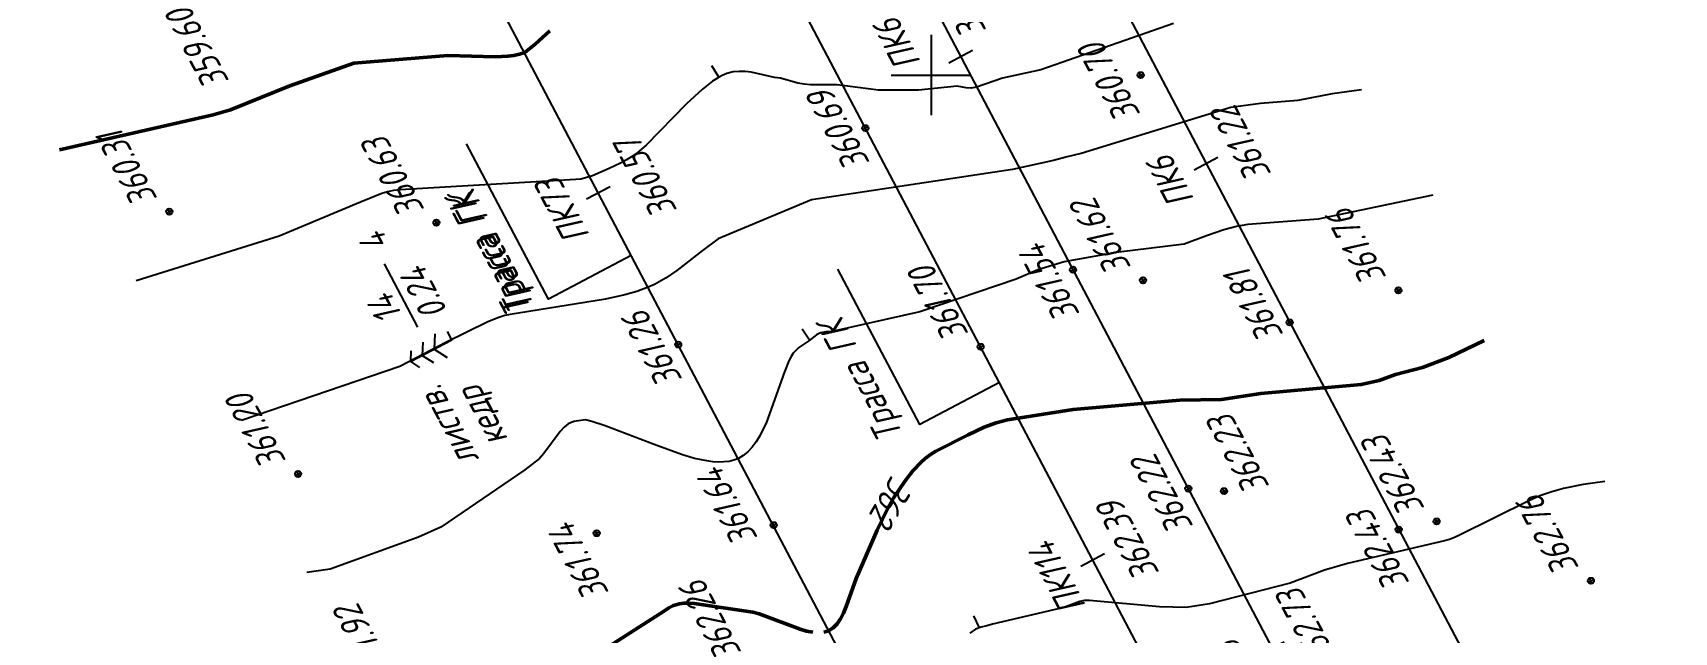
# Model space of a CAD drawing. Extents: x 1519150 to 1520806, y 2185741 to 2187019.
# Drawn here: x 1519465.6 to 1519711.2, y 2186316.7 to 2186406.3 of the extents above; entities that cross this region are included whole.
import ezdxf
from ezdxf.enums import TextEntityAlignment as Align

# ---------------------------------------------------------------- set-up
doc = ezdxf.new("R2010")
doc.units = 0
for name, color, linetype, lineweight in [('ИИ_ГЕОСЕТКА_025', 3, 'Continuous', 25), ('ИИ_ОТМЕТКА_025', 7, 'Continuous', 25), ('ИИ_ПИКЕТАЖ_025', 7, 'Continuous', 25), ('ИИ_РАЗМЕР_025', 7, 'Continuous', 25), ('ИИ_РЕЛЬЕФ_025', 34, 'Continuous', 25), ('ИИ_РЕЛЬЕФ_050', 34, 'Continuous', 50), ('ИИ_ТЕКСТ_025', 7, 'Continuous', 25), ('ИИ_ТРАССА_АД_025', 1, 'Continuous', 25), ('ИИ_ТРАССА_ЛЭП_025', 7, 'Continuous', 25), ('ИИ_ТРАССА_ТРУБ_025', 7, 'Continuous', 25), ('ИИ_УГОДЬЯ_025', 7, 'Continuous', 25)]:
    doc.layers.add(name, color=color, linetype=linetype, lineweight=lineweight)
doc.styles.add('VNIPISIMPLEXCUR', font='simplex.shx', dxfattribs={"width": 0.8, "oblique": 15})
doc.dimstyles.new('ИИ-2000-м-dm$2', dxfattribs={"dimscale": 2, "dimtxt": 2.5, "dimasz": 2.5, "dimexe": 1.25, "dimexo": 0, "dimgap": 1, "dimtad": 2, "dimtoh": 1, "dimzin": 1, "dimdsep": 46, "dimtxsty": 'VNIPISIMPLEXCUR', "dimcen": 2.5, "dimaunit": 1, "dimazin": 0, "dimtfac": 1, "dimtmove": 1, "dimatfit": 2, "dimfxl": 1, "dimarcsym": 0})

# ---------------------------------------------------------------- blocks, each defined once
blk = doc.blocks.new('ИИ053296')
at = {"color": 0, "linetype": 'Continuous', "lineweight": 25}
blk.add_lwpolyline([(0, 0), (1, 0)], dxfattribs=at)
blk = doc.blocks.new('ИИ05012')
at = {"color": 0, "linetype": 'Continuous', "lineweight": 25, "flags": 128}
for points in [[(0, 3), (0, -3)], [(-3, 0), (3, 0)]]:
    blk.add_lwpolyline(points, dxfattribs=at)
blk = doc.blocks.new('PICKET')
at = {"color": 0, "linetype": 'Continuous', "lineweight": 25}
for p, q in [((-0.23, 0), (0.23, 0)), ((0, 0.23), (0, -0.23))]:
    blk.add_line(p, q, dxfattribs=at)
blk.add_circle((0, 0), 0.23, dxfattribs=at)
at = {"color": 0, "linetype": 'Continuous', "style": 'VNIPISIMPLEXCUR', "oblique": 15, "width": 0.8}
blk.add_attdef('OTMETKA', (1.25, 0.3), '', height=2, dxfattribs=at)
at = {"color": 8, "linetype": 'Continuous', "style": 'VNIPISIMPLEXCUR', "oblique": 15, "width": 0.8, "flags": 1}
blk.add_attdef('NOMER', (1.25, -2.7), '', height=2, dxfattribs=at)
blk = doc.blocks.new('ИИ053672А')
at = {"color": 0, "linetype": 'Continuous'}
for points in [[(0.85, 2.01), (0, 2.5), (-0.85, 2.01)], [(0.7, 3.1), (0, 3.5), (-0.7, 3.1)], [(0, 3.5), (0, 0), (0.7, 0)], [(1, 0.92), (0, 1.5), (-1, 0.92)]]:
    blk.add_lwpolyline(points, dxfattribs=at)
at = {"color": 0, "linetype": 'Continuous', "style": 'VNIPISIMPLEXCUR', "oblique": 15, "width": 0.8}
blk.add_attdef('RACE1', text='', height=2, dxfattribs=at).set_placement((-2, 2.25), align=Align.RIGHT)
blk.add_attdef('HEIGHT', (2, 2.25), '', height=2, dxfattribs=at)
blk.add_attdef('DISTANCE', text='', height=2, dxfattribs=at).set_placement((8.5, 1.75), align=Align.MIDDLE_LEFT)
blk.add_attdef('RACE2', text='', height=2, dxfattribs=at).set_placement((-2, 1.25), align=Align.TOP_RIGHT)
blk.add_attdef('THICKNESS', text='', height=2, dxfattribs=at).set_placement((2, 1.25), align=Align.TOP_LEFT)
blk = doc.blocks.new('ИИ15001')
at = {"color": 0, "linetype": 'Continuous', "lineweight": 25}
blk.add_lwpolyline([(0, 1), (0, -1)], dxfattribs=at)
at = {"color": 0, "linetype": 'Continuous', "lineweight": 25, "style": 'VNIPISIMPLEXCUR', "oblique": 15, "width": 0.8}
blk.add_attdef('STATIONING', text='', height=2, dxfattribs=at).set_placement((0, 2), align=Align.CENTER)
at = {"color": 7, "linetype": 'Continuous', "lineweight": 25, "style": 'VNIPISIMPLEXCUR', "oblique": 15, "width": 0.8}
blk.add_attdef('HEIGHT', text='', height=2, dxfattribs=at).set_placement((0, -2), align=Align.TOP_CENTER)
blk = doc.blocks.new('*D65')
at = {"layer": 'Defpoints', "color": 0, "transparency": 16777216}
for p in [(1519482.41, 2186840.19), (1519365.94, 2186752.54), (1519273.87, 2186671.02), (1519643.41, 2186205.47), (1519806.55, 2185895.82)]:
    blk.add_point(p, dxfattribs=at)
at = {"layer": 'ИИ_РАЗМЕР_025', "color": 0, "lineweight": -2, "transparency": 16777216}
for p, q in [((1519364.26, 2186763), (1519357.12, 2186776.56)), ((1519363.33, 2186753.39), (1519364.26, 2186763)), ((1519360.92, 2186741.64), (1519354.17, 2186754.46))]:
    blk.add_line(p, q, dxfattribs=at)
blk.add_arc((1519360.92, 2186741.64), 12, 58.2429, 98.5895, dxfattribs=at)
at = {"layer": 'ИИ_РАЗМЕР_025', "color": 0, "transparency": 16777216}
for points in [[(1519359.34, 2186752.87), (1519358.92, 2186754.13), (1519355.33, 2186752.25)], [(1519367.68, 2186752.34), (1519366.8, 2186751.34), (1519370.24, 2186749.2)]]:
    blk.add_solid(points, dxfattribs=at)
at = {"layer": 'ИИ_РАЗМЕР_025', "color": 0, "transparency": 16777216, "insert": (1519357.47, 2186768.65), "char_height": 4, "attachment_point": 5, "rotation": 117.7798, "style": 'VNIPISIMPLEXCUR'}
blk.add_mtext("78°44'", dxfattribs=at)
blk = doc.blocks.new('*D66')
at = {"layer": 'Defpoints', "color": 0, "transparency": 16777216}
for p in [(1519297.92, 2186946.83), (1519482.41, 2186840.19), (1519385.29, 2186766.6), (1519273.87, 2186671.02), (1519823.89, 2185948.39)]:
    blk.add_point(p, dxfattribs=at)
at = {"layer": 'ИИ_РАЗМЕР_025', "color": 0, "lineweight": -2, "transparency": 16777216}
blk.add_arc((1519392.51, 2186767.27), 7.25, 149.8038, 187.0253, dxfattribs=at)
at = {"layer": 'ИИ_РАЗМЕР_025', "color": 0, "transparency": 16777216}
for points in [[(1519385.79, 2186771.39), (1519386.71, 2186770.43), (1519389.14, 2186773.68)], [(1519385.93, 2186766.64), (1519384.71, 2186766.12), (1519386.88, 2186762.7)]]:
    blk.add_solid(points, dxfattribs=at)
at = {"layer": 'ИИ_РАЗМЕР_025', "color": 0, "transparency": 16777216, "insert": (1519377.32, 2186774.54), "char_height": 4, "attachment_point": 5, "rotation": 117.7798, "style": 'VNIPISIMPLEXCUR'}
blk.add_mtext("101°16'", dxfattribs=at)
blk = doc.blocks.new('*D67')
at = {"layer": 'Defpoints', "color": 0, "transparency": 16777216}
for p in [(1519335.64, 2186966.7), (1520064.45, 2186007.56), (1519860.19, 2185951.72), (1519823.89, 2185948.39), (1519888.37, 2185917.44)]:
    blk.add_point(p, dxfattribs=at)
at = {"layer": 'ИИ_РАЗМЕР_025', "color": 0, "lineweight": -2, "transparency": 16777216}
for p, q in [((1519862.62, 2185950.15), (1519866.31, 2185943.15)), ((1519866.31, 2185943.15), (1519874.98, 2185926.68))]:
    blk.add_line(p, q, dxfattribs=at)
blk.add_arc((1519866.54, 2185958.88), 9.57, 217.9509, 273.647, dxfattribs=at)
at = {"layer": 'ИИ_РАЗМЕР_025', "color": 0, "transparency": 16777216}
for points in [[(1519858.39, 2185952.7), (1519859.59, 2185953.29), (1519857.25, 2185956.59)], [(1519866.97, 2185949.97), (1519867.33, 2185948.69), (1519871, 2185950.42)]]:
    blk.add_solid(points, dxfattribs=at)
at = {"layer": 'ИИ_РАЗМЕР_025', "color": 0, "transparency": 16777216, "insert": (1519867.23, 2185931.99), "char_height": 4, "attachment_point": 5, "rotation": 117.7798, "style": 'VNIPISIMPLEXCUR'}
blk.add_mtext("103°58'", dxfattribs=at)
blk = doc.blocks.new('*D68')
at = {"layer": 'Defpoints', "color": 0, "transparency": 16777216}
for p in [(1519313.52, 2186955.05), (1520064.45, 2186007.56), (1519855.58, 2185949.86), (1519823.89, 2185948.39), (1519857.4, 2185922.59)]:
    blk.add_point(p, dxfattribs=at)
at = {"layer": 'ИИ_РАЗМЕР_025', "color": 0, "lineweight": -2, "transparency": 16777216}
for p, q in [((1519854.61, 2185946.85), (1519859.09, 2185938.33)), ((1519859.09, 2185938.33), (1519865.28, 2185926.58))]:
    blk.add_line(p, q, dxfattribs=at)
blk.add_arc((1519841.52, 2185952.73), 14.35, 313.808, 357.7899, dxfattribs=at)
at = {"layer": 'ИИ_РАЗМЕР_025', "color": 0, "transparency": 16777216}
for points in [[(1519855.19, 2185952.11), (1519856.52, 2185952.24), (1519855.45, 2185956.15)], [(1519851.84, 2185941.83), (1519851.06, 2185942.92), (1519848.21, 2185940.04)]]:
    blk.add_solid(points, dxfattribs=at)
at = {"layer": 'ИИ_РАЗМЕР_025', "color": 0, "transparency": 16777216, "insert": (1519858.77, 2185929.53), "char_height": 4, "attachment_point": 5, "rotation": 117.7798, "style": 'VNIPISIMPLEXCUR'}
blk.add_mtext("76°2'", dxfattribs=at)

msp = doc.modelspace()

# ---------------------------------------------------------------- linework, layer by layer
at = {"layer": 'ИИ_РЕЛЬЕФ_025'}
for points, elevation in [([(1519636.273, 2186407.71), (1519616.396, 2186400.778), (1519610.676, 2186399.56), (1519606.793, 2186398.21), (1519605.973, 2186398.057), (1519605.217, 2186398.074), (1519603.889, 2186398.334), (1519598.092, 2186397.741), (1519592.14, 2186397.77), (1519585.937, 2186398.556), (1519581.927, 2186398.558), (1519580.996, 2186398.642), (1519580.068, 2186398.814), (1519577.469, 2186399.547), (1519576.581, 2186399.663), (1519573.074, 2186400.418), (1519572.186, 2186400.533), (1519571.285, 2186400.56), (1519570.366, 2186400.469), (1519569.424, 2186400.231), (1519568.736, 2186399.949), (1519568.023, 2186399.563), (1519567.289, 2186399.085), (1519565.77, 2186397.898), (1519563.417, 2186395.703), (1519557.339, 2186389.52), (1519556.01, 2186388.378), (1519555.393, 2186387.928), (1519554.421, 2186387.315), (1519553.513, 2186386.817), (1519551.823, 2186386.037), (1519549.332, 2186384.946), (1519548.506, 2186384.68), (1519547.604, 2186384.452), (1519546.855, 2186384.367), (1519520.488, 2186382.84), (1519519.566, 2186382.72), (1519518.668, 2186382.542), (1519517.832, 2186382.299), (1519514.617, 2186381.015), (1519502.428, 2186375.906), (1519481.066, 2186369.228)], 360.5), ([(1519664.417, 2186397.777), (1519660.022, 2186397.201), (1519654.853, 2186396.193), (1519649.281, 2186395.755), (1519644.833, 2186395.136), (1519622.461, 2186388.271), (1519620.346, 2186387.802), (1519618.297, 2186387.213), (1519612.194, 2186385.873), (1519582.096, 2186381.344), (1519568.129, 2186375.527), (1519565.792, 2186373.771), (1519561.968, 2186370.771), (1519560.339, 2186369.672), (1519558.587, 2186368.695), (1519557.653, 2186368.266), (1519555.96, 2186367.638), (1519554.156, 2186367.122), (1519551.287, 2186366.511), (1519537.029, 2186364.225), (1519536.187, 2186364.032), (1519535.307, 2186363.771), (1519533.659, 2186363.123), (1519527.407, 2186360.023), (1519520.479, 2186356.441), (1519496.823, 2186348.333)], 361), ([(1519675.045, 2186382.039), (1519657.905, 2186378.435), (1519647.392, 2186377.641), (1519645.675, 2186377.344), (1519643.801, 2186376.863), (1519641.219, 2186375.963), (1519637.853, 2186374.703), (1519627.679, 2186373.483), (1519619.9, 2186372.097), (1519615.963, 2186370.862), (1519612.737, 2186369.486), (1519598.333, 2186364.6), (1519585.198, 2186361.636), (1519584.316, 2186361.584), (1519583.445, 2186361.466), (1519582.849, 2186361.139), (1519581.697, 2186360.243), (1519580.22, 2186359.29), (1519579.37, 2186358.411), (1519579.041, 2186357.908), (1519578.714, 2186357.263), (1519578.055, 2186355.622), (1519575.347, 2186348.12), (1519574.351, 2186346.076), (1519573.799, 2186345.161), (1519573.208, 2186344.343), (1519572.568, 2186343.649), (1519571.873, 2186343.102), (1519571.161, 2186342.649), (1519570.482, 2186342.4), (1519569.757, 2186342.235), (1519568.988, 2186342.147), (1519568.178, 2186342.133), (1519567.331, 2186342.185), (1519566.45, 2186342.298), (1519564.597, 2186342.686), (1519562.644, 2186343.253), (1519558.539, 2186344.742), (1519551.234, 2186347.563), (1519549.24, 2186348.201), (1519548.274, 2186348.465), (1519546.549, 2186348.199), (1519545.672, 2186347.831), (1519545.086, 2186347.35), (1519544.502, 2186346.694), (1519542.062, 2186343.401), (1519541.395, 2186342.686), (1519539.218, 2186340.964), (1519526.619, 2186332.399), (1519523.27, 2186330.91), (1519510.074, 2186326.107), (1519506.571, 2186325.604)], 361.5), ([(1519700.816, 2186339.209), (1519697.573, 2186338.77), (1519694.638, 2186338.18), (1519692.852, 2186337.703), (1519691.082, 2186337.097), (1519689.416, 2186336.319), (1519679.064, 2186331.208), (1519678.302, 2186330.859), (1519677.56, 2186330.572), (1519676.802, 2186330.351), (1519662.278, 2186326.962), (1519658.859, 2186325.961), (1519653.713, 2186324.037), (1519641.646, 2186320.948), (1519638.137, 2186320.387), (1519634.187, 2186320.49), (1519623.697, 2186321.445), (1519622.967, 2186321.433), (1519622.231, 2186321.27), (1519619.874, 2186320.398), (1519609.158, 2186317.88), (1519608.32, 2186317.627), (1519607.489, 2186317.431), (1519606.645, 2186317.122), (1519605.771, 2186316.532)], 362.5)]:
    msp.add_lwpolyline(points, dxfattribs=dict(at, elevation=elevation))
at = {"layer": 'ИИ_РЕЛЬЕФ_050'}
for points, elevation in [([(1519542.968, 2186406.6), (1519540.752, 2186404.616), (1519539.199, 2186403.394), (1519538.411, 2186403.126), (1519537.565, 2186402.938), (1519536.668, 2186402.817), (1519534.755, 2186402.735), (1519527.704, 2186402.923), (1519513.639, 2186401.774), (1519504.023, 2186398.39), (1519495.179, 2186394.804), (1519492.593, 2186394.034), (1519469.597, 2186388.817)], 360), ([(1519682.74, 2186360.297), (1519677.462, 2186357.792), (1519673.512, 2186356.252), (1519669.495, 2186355.21), (1519667.018, 2186354.309), (1519664.336, 2186353.728), (1519649.328, 2186352.397), (1519643.427, 2186351.487), (1519637.213, 2186351.403), (1519621.25, 2186350.016), (1519611.433, 2186348.438), (1519609.721, 2186347.988), (1519607.937, 2186347.336), (1519605.554, 2186346.201), (1519600.719, 2186343.774), (1519599.899, 2186343.285), (1519599.097, 2186342.682), (1519598.483, 2186342.121), (1519597.273, 2186340.827), (1519596.098, 2186339.342), (1519594.411, 2186336.852), (1519593.547, 2186335.349), (1519591.928, 2186331.972), (1519588.757, 2186324.732), (1519587.298, 2186320.518), (1519586.888, 2186319.556), (1519586.434, 2186318.687), (1519585.921, 2186317.937), (1519585.337, 2186317.334), (1519584.667, 2186316.906), (1519583.945, 2186316.68)], 362), ([(1519582.28, 2186316.681), (1519581.358, 2186316.863), (1519580.393, 2186317.137), (1519574.289, 2186319.414), (1519573.324, 2186319.687), (1519564.552, 2186320.984), (1519563.73, 2186321.029), (1519562.987, 2186321.023), (1519562.337, 2186320.958), (1519561.445, 2186320.703), (1519560.744, 2186320.324), (1519560.121, 2186319.896), (1519551.221, 2186314.18)], 362)]:
    msp.add_lwpolyline(points, dxfattribs=dict(at, elevation=elevation))
at = {"layer": 'ИИ_ТЕКСТ_025'}
for points in [[(1519555.125, 2186373.036), (1519542.729, 2186366.506), (1519530.498, 2186389.725)], [(1519610.207, 2186354.023), (1519598.292, 2186347.747), (1519586.061, 2186370.965)]]:
    msp.add_lwpolyline(points, dxfattribs=at)
at = {"layer": 'ИИ_ТРАССА_АД_025'}
msp.add_lwpolyline([(1519857.396, 2185922.593), (1519313.519, 2186955.051)], dxfattribs=at)
at = {"layer": 'ИИ_ТРАССА_ЛЭП_025'}
msp.add_lwpolyline([(1519335.639, 2186966.703), (1519888.366, 2185917.443), (1519904.961, 2185849.926)], dxfattribs=at)
at = {"layer": 'ИИ_ТРАССА_ТРУБ_025', "color": 4}
for points in [[(1520767.29, 2186180.317), (1520640.49, 2186149.16), (1520353.58, 2186078.63), (1520064.45, 2186007.56), (1519823.89, 2185948.39), (1519297.92, 2186946.834)], [(1519637.78, 2186216.151), (1519611.25, 2186266.5), (1519472.35, 2186530.16), (1519333.32, 2186794.04), (1519272.21, 2186910.04), (1519270.52, 2186913.248)]]:
    msp.add_lwpolyline(points, dxfattribs=at)
at = {"layer": 'ИИ_УГОДЬЯ_025'}
msp.add_lwpolyline([(1519523.171, 2186362.32), (1519518.197, 2186371.762)], dxfattribs=at)

# ---------------------------------------------------------------- block references
at = {"layer": 'ИИ_ГЕОСЕТКА_025', "xscale": 2, "yscale": 2, "zscale": 2}
msp.add_blockref('ИИ05012', (1519600, 2186400), dxfattribs=at)
at = {"layer": 'ИИ_ОТМЕТКА_025'}
ref = msp.add_blockref('PICKET', (1519490.56, 2186412.34, 359.6), dxfattribs=dict(at, xscale=2, yscale=2, zscale=2, rotation=117.7797222222222))
ref.add_attrib('OTMETKA', '359.60', (1519495.053, 2186399.087, 359.6), dxfattribs={"layer": '0', "color": 0, "linetype": 'Continuous', "height": 4, "rotation": 117.77972, "style": 'VNIPISIMPLEXCUR', "oblique": 15, "width": 0.8})
ref = msp.add_blockref('PICKET', (1519631.35, 2186400, 360.7), dxfattribs=dict(at, xscale=2, yscale=2, zscale=2, rotation=117.7797222222222))
ref.add_attrib('OTMETKA', '360.70', (1519631.425, 2186394.124, 360.7), dxfattribs={"layer": '0', "color": 0, "linetype": 'Continuous', "height": 4, "rotation": 117.77972, "style": 'VNIPISIMPLEXCUR', "oblique": 15, "width": 0.8})
ref = msp.add_blockref('PICKET', (1519590.161, 2186392.076, 360.69), dxfattribs=dict(at, xscale=2, yscale=2, zscale=2, rotation=117.7797222222222))
ref.add_attrib('OTMETKA', '360.69', (1519590.93, 2186386.874, 360.69), dxfattribs={"layer": '0', "color": 0, "linetype": 'Continuous', "height": 4, "rotation": 117.77972, "style": 'VNIPISIMPLEXCUR', "oblique": 15, "width": 0.8})
at = {"layer": 'ИИ_ОТМЕТКА_025', "xscale": 2, "yscale": 2, "zscale": 2, "rotation": 117.7797222222222}
for p, values in [((1519486.01, 2186379.58, 360.31), {'OTMETKA': '360.31'}), ((1519525.98, 2186377.94, 360.63), {'OTMETKA': '360.63'}), ((1519631.71, 2186369.31, 361.62), {'OTMETKA': '361.62'}), ((1519669.92, 2186367.81, 361.76), {'OTMETKA': '361.76'}), ((1519607.391, 2186359.368, 361.7), {'OTMETKA': '361.70'}), ((1519505.28, 2186340.35, 361.2), {'OTMETKA': '361.20'}), ((1519675.63, 2186333.25, 362.43), {'OTMETKA': '362.43'}), ((1519698.72, 2186324.38, 362.76), {'OTMETKA': '362.76'}), ((1519521.52, 2186308.6, 361.92), {'OTMETKA': '361.92'})]:
    msp.add_blockref('PICKET', p, dxfattribs=at).add_auto_attribs(values)
at = {"layer": 'ИИ_ОТМЕТКА_025'}
ref = msp.add_blockref('PICKET', (1519621.237, 2186370.901, 361.54), dxfattribs=dict(at, xscale=2, yscale=2, zscale=2, rotation=117.7792673703056))
ref.add_attrib('OTMETKA', '361.54', (1519622.34, 2186364.257, 361.54), dxfattribs={"layer": '0', "color": 0, "linetype": 'Continuous', "height": 4, "rotation": 117.77927, "style": 'VNIPISIMPLEXCUR', "oblique": 15, "width": 0.8})
ref = msp.add_blockref('PICKET', (1519653.653, 2186363.006, 361.81), dxfattribs=dict(at, xscale=2, yscale=2, zscale=2, rotation=117.7792673703056))
ref.add_attrib('OTMETKA', '361.81', (1519652.81, 2186361.175, 361.81), dxfattribs={"layer": '0', "color": 0, "linetype": 'Continuous', "height": 4, "rotation": 117.77927, "style": 'VNIPISIMPLEXCUR', "oblique": 15, "width": 0.8})
ref = msp.add_blockref('PICKET', (1519562.15, 2186359.706, 361.26), dxfattribs=dict(at, xscale=2, yscale=2, zscale=2, rotation=117.7797222222222))
ref.add_attrib('OTMETKA', '361.26', (1519562.875, 2186354.467, 361.26), dxfattribs={"layer": '0', "color": 0, "linetype": 'Continuous', "height": 4, "rotation": 117.77972, "style": 'VNIPISIMPLEXCUR', "oblique": 15, "width": 0.8})
ref = msp.add_blockref('PICKET', (1519643.83, 2186337.79, 362.23), dxfattribs=dict(at, xscale=2, yscale=2, zscale=2, rotation=117.7797222222222))
ref.add_attrib('OTMETKA', '362.23', (1519650.713, 2186338.477, 362.23), dxfattribs={"layer": '0', "color": 0, "linetype": 'Continuous', "height": 4, "rotation": 117.77972, "style": 'VNIPISIMPLEXCUR', "oblique": 15, "width": 0.8})
ref = msp.add_blockref('PICKET', (1519638.481, 2186338.165, 362.22), dxfattribs=dict(at, xscale=2, yscale=2, zscale=2, rotation=117.7792673703056))
ref.add_attrib('OTMETKA', '362.22', (1519639.317, 2186332.501, 362.22), dxfattribs={"layer": '0', "color": 0, "linetype": 'Continuous', "height": 4, "rotation": 117.77927, "style": 'VNIPISIMPLEXCUR', "oblique": 15, "width": 0.8})
ref = msp.add_blockref('PICKET', (1519576.428, 2186332.704, 361.64), dxfattribs=dict(at, xscale=2, yscale=2, zscale=2, rotation=117.7797222222222))
ref.add_attrib('OTMETKA', '361.64', (1519574.159, 2186330.777, 361.64), dxfattribs={"layer": '0', "color": 0, "linetype": 'Continuous', "height": 4, "rotation": 117.77972, "style": 'VNIPISIMPLEXCUR', "oblique": 15, "width": 0.8})
ref = msp.add_blockref('PICKET', (1519669.965, 2186332.04, 362.43), dxfattribs=dict(at, xscale=2, yscale=2, zscale=2, rotation=117.7792673703056))
ref.add_attrib('OTMETKA', '362.43', (1519671.675, 2186324.052, 362.43), dxfattribs={"layer": '0', "color": 0, "linetype": 'Continuous', "height": 4, "rotation": 117.77927, "style": 'VNIPISIMPLEXCUR', "oblique": 15, "width": 0.8})
ref = msp.add_blockref('PICKET', (1519549.96, 2186331.49, 361.74), dxfattribs=dict(at, xscale=2, yscale=2, zscale=2, rotation=117.7797222222222))
ref.add_attrib('OTMETKA', '361.74', (1519551.883, 2186322.591, 361.74), dxfattribs={"layer": '0', "color": 0, "linetype": 'Continuous', "height": 4, "rotation": 117.77972, "style": 'VNIPISIMPLEXCUR', "oblique": 15, "width": 0.8})
ref = msp.add_blockref('PICKET', (1519571.09, 2186310.29, 362.26), dxfattribs=dict(at, xscale=2, yscale=2, zscale=2, rotation=117.7797222222222))
ref.add_attrib('OTMETKA', '362.26', (1519571.728, 2186313.644, 362.26), dxfattribs={"layer": '0', "color": 0, "linetype": 'Continuous', "height": 4, "rotation": 117.77972, "style": 'VNIPISIMPLEXCUR', "oblique": 15, "width": 0.8})
at = {"layer": 'ИИ_ПИКЕТАЖ_025', "color": 1}
ref = msp.add_blockref('ИИ15001', (1519604.438, 2186402.791, 360.38), dxfattribs=dict(at, xscale=2, yscale=2, zscale=2, rotation=117.7791666666666))
ref.add_attrib('STATIONING', 'ПК6', dxfattribs={"layer": '0', "color": 0, "linetype": 'Continuous', "lineweight": 25, "height": 4, "rotation": 117.77917, "style": 'VNIPISIMPLEXCUR', "oblique": 15, "width": 0.8}).set_placement((1519596.705, 2186405.459, 360.38), align=Align.CENTER)
ref.add_attrib('HEIGHT', '360.38', dxfattribs={"layer": '0', "color": 7, "linetype": 'Continuous', "lineweight": 25, "height": 4, "rotation": 117.77917, "style": 'VNIPISIMPLEXCUR', "oblique": 15, "width": 0.8}).set_placement((1519601.83, 2186410.519, 360.38), align=Align.TOP_CENTER)
at = {"layer": 'ИИ_ПИКЕТАЖ_025', "color": 7, "xscale": 2, "yscale": 2, "zscale": 2, "rotation": 117.7792674095009}
msp.add_blockref('ИИ15001', (1519641.13, 2186386.78, 361.22), dxfattribs=at).add_auto_attribs({'STATIONING': 'ПК6', 'HEIGHT': '361.22'})
at = {"layer": 'ИИ_ПИКЕТАЖ_025', "color": 4}
ref = msp.add_blockref('ИИ15001', (1519550.186, 2186382.412, 360.57), dxfattribs=dict(at, xscale=2, yscale=2, zscale=2, rotation=117.7808999999999))
ref.add_attrib('STATIONING', 'ПК73', dxfattribs={"layer": '0', "color": 0, "linetype": 'Continuous', "lineweight": 25, "height": 4, "rotation": 117.7809, "style": 'VNIPISIMPLEXCUR', "oblique": 15, "width": 0.8}).set_placement((1519546.647, 2186380.548), align=Align.CENTER)
ref.add_attrib('HEIGHT', '360.57', dxfattribs={"layer": '0', "color": 7, "linetype": 'Continuous', "lineweight": 25, "height": 4, "rotation": 117.77972, "style": 'VNIPISIMPLEXCUR', "oblique": 15, "width": 0.8}).set_placement((1519555.579, 2186383.55), align=Align.TOP_CENTER)
ref = msp.add_blockref('ИИ15001', (1519624.173, 2186327.512, 362.39), dxfattribs=dict(at, xscale=2, yscale=2, zscale=2, rotation=117.7798))
ref.add_attrib('STATIONING', 'ПК114', dxfattribs={"layer": '0', "color": 0, "linetype": 'Continuous', "lineweight": 25, "height": 4, "rotation": 117.7798, "style": 'VNIPISIMPLEXCUR', "oblique": 15, "width": 0.8}).set_placement((1519620.634, 2186325.648), align=Align.CENTER)
ref.add_attrib('HEIGHT', '362.39', dxfattribs={"layer": '0', "color": 7, "linetype": 'Continuous', "lineweight": 25, "height": 4, "rotation": 117.77972, "style": 'VNIPISIMPLEXCUR', "oblique": 15, "width": 0.8}).set_placement((1519627.712, 2186329.376), align=Align.TOP_CENTER)
at = {"layer": 'ИИ_ПИКЕТАЖ_025', "color": 1, "xscale": 2, "yscale": 2, "zscale": 2, "rotation": 117.7791666666666}
msp.add_blockref('ИИ15001', (1519651.044, 2186314.316, 362.73), dxfattribs=at).add_auto_attribs({'STATIONING': 'ПК5', 'HEIGHT': '362.73'})
at = {"layer": 'ИИ_РЕЛЬЕФ_025'}
for p, xscale, yscale, zscale, rotation in [((1519568.222, 2186399.671, 360.5), 2, 2, 2, 121.9974345259119), ((1519581.824, 2186360.342, 361.5), 1.999999999999999, 1.999999999999999, 1.999999999999999, 123.6390232959118), ((1519607.231, 2186317.337, 362.5), 1.999999999999999, 1.999999999999999, 1.999999999999999, 115.3243137659118)]:
    msp.add_blockref('ИИ053296', p, dxfattribs=dict(at, xscale=xscale, yscale=yscale, zscale=zscale, rotation=rotation))
at = {"layer": 'ИИ_УГОДЬЯ_025'}
ref = msp.add_blockref('ИИ053672А', (1519528.279, 2186360.418), dxfattribs=dict(at, xscale=1.999999999999999, yscale=1.999999999999999, zscale=1.999999999999999, rotation=117.7797222222222))
ref.add_attrib('RACE1', 'листв.', dxfattribs={"layer": '0', "color": 0, "linetype": 'Continuous', "height": 4, "rotation": 117.77972, "style": 'VNIPISIMPLEXCUR', "oblique": 15, "width": 0.8}).set_placement((1519526.445, 2186353.977), align=Align.RIGHT)
ref.add_attrib('RACE2', 'кедр', dxfattribs={"layer": '0', "color": 0, "linetype": 'Continuous', "height": 4, "rotation": 117.77972, "style": 'VNIPISIMPLEXCUR', "oblique": 15, "width": 0.8}).set_placement((1519528.829, 2186352.056), align=Align.TOP_RIGHT)
ref.add_attrib('HEIGHT', '14', (1519521.011, 2186364.009), dxfattribs={"layer": '0', "color": 0, "linetype": 'Continuous', "height": 4, "rotation": 117.77972, "style": 'VNIPISIMPLEXCUR', "oblique": 15, "width": 0.8})
ref.add_attrib('THICKNESS', '0.24', dxfattribs={"layer": '0', "color": 0, "linetype": 'Continuous', "height": 4, "rotation": 117.77972, "style": 'VNIPISIMPLEXCUR', "oblique": 15, "width": 0.8}).set_placement((1519524.203, 2186362.792), align=Align.TOP_LEFT)
ref.add_attrib('DISTANCE', '4', dxfattribs={"layer": '0', "color": 0, "linetype": 'Continuous', "height": 4, "rotation": 117.77972, "style": 'VNIPISIMPLEXCUR', "oblique": 15, "width": 0.8}).set_placement((1519517.26, 2186373.828), align=Align.MIDDLE_LEFT)

# ---------------------------------------------------------------- texts
at = {"layer": 'ИИ_РЕЛЬЕФ_025', "style": 'VNIPISIMPLEXCUR', "oblique": 15, "width": 0.8}
msp.add_text('362', height=4, rotation=240.09367, dxfattribs=at).set_placement((1519594.075, 2186336.267, 362), align=Align.MIDDLE)
at = {"layer": 'ИИ_ТЕКСТ_025', "style": 'VNIPISIMPLEXCUR', "oblique": 15, "width": 0.8}
for p in [(1519540.349, 2186365.06), (1519540.766, 2186365.505), (1519595.912, 2186346.3)]:
    msp.add_text('Трасса ГК', height=4, rotation=117.77417, dxfattribs=at).set_placement(p)

# ---------------------------------------------------------------- dimensions: what is measured, and where the dimension line sits
at = {"layer": 'ИИ_РАЗМЕР_025'}
for base, line1, line2, override, picture, middle in [((1519860.194, 2185951.717), ((1520064.45, 2186007.56), (1519823.89, 2185948.39)), ((1519335.639, 2186966.703), (1519888.366, 2185917.443)), {"dimtxt": 2, "dimasz": 2, "dimzin": 0}, '*D67', (1519867.234, 2185931.993)), ((1519855.578, 2185949.86), ((1520064.45, 2186007.56), (1519823.89, 2185948.39)), ((1519857.396, 2185922.593), (1519313.519, 2186955.051)), {"dimtxt": 2, "dimasz": 2, "dimzin": 0}, '*D68', (1519858.77, 2185929.531)), ((1519385.295, 2186766.597), ((1519823.89, 2185948.39), (1519297.92, 2186946.834)), ((1519273.871, 2186671.021), (1519482.409, 2186840.189)), {"dimtxt": 2, "dimasz": 2, "dimgap": 0.5, "dimtmove": 2}, '*D66', (1519377.317, 2186774.536)), ((1519365.937, 2186752.536), ((1519806.553, 2185895.816), (1519643.409, 2186205.468)), ((1519273.871, 2186671.021), (1519482.409, 2186840.189)), {"dimtxt": 2, "dimasz": 2, "dimgap": 0.5}, '*D65', (1519357.466, 2186768.647))]:
    dim = msp.add_angular_dim_2l(base=base, line1=line1, line2=line2, dimstyle='ИИ-2000-м-dm$2', override=override, dxfattribs=at)
    dim.commit()
    dim.dimension.update_dxf_attribs({"geometry": picture, "text_midpoint": middle, "dimtype": 162})

doc.saveas('drawing.dxf')
